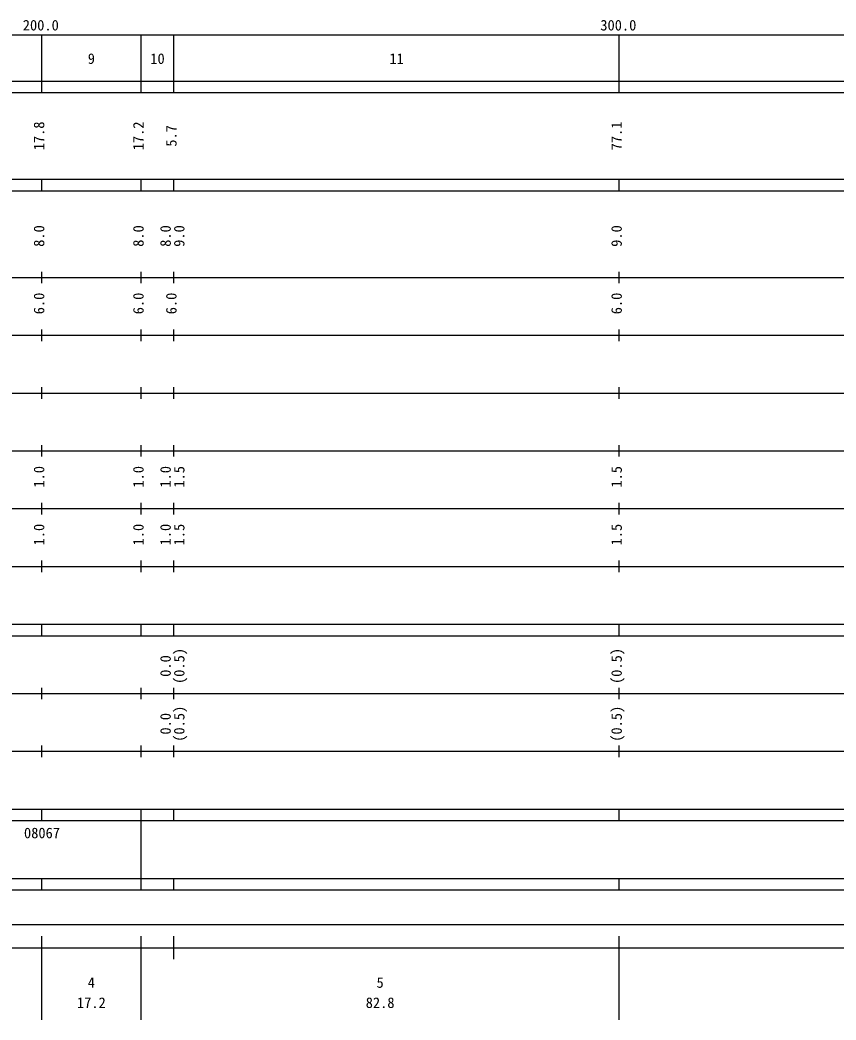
# Model space of a CAD drawing. Units: millimetres on the paper, enlarged 1000 times. Extents: x 40000 to 1780024, y 20000 to 394439.
# Drawn here: x 1364266 to 1505561, y 41939 to 214997 of the extents above; entities that cross this region are included whole.
import ezdxf
from ezdxf.enums import TextEntityAlignment as Align

# ---------------------------------------------------------------- set-up
doc = ezdxf.new("R2010")
doc.units = ezdxf.units.MM
doc.header["$LTSCALE"] = 1000
doc.layers.add('M-TTL-BAND', color=7, linetype='Continuous', lineweight=25)
doc.styles.add('ＭＳ ゴシック', font='')
doc.styles.get('ＭＳ ゴシック').set_extended_font_data('MS Gothic')

msp = doc.modelspace()

# ---------------------------------------------------------------- linework, layer by layer
at = {"layer": 'M-TTL-BAND'}
for p, q in [((1168024, 212439), (1679024, 212439)), ((1368024, 202439), (1368024, 212439)), ((1385224, 202439), (1385224, 212439)), ((1390924, 202439), (1390924, 212439)), ((1468024, 202439), (1468024, 212439)), ((1140024, 204439), (1679024, 204439)), ((1140024, 202439), (1679024, 202439)), ((1140024, 187439), (1679024, 187439)), ((1368024, 185439), (1368024, 187439)), ((1385224, 185439), (1385224, 187439)), ((1390924, 185439), (1390924, 187439)), ((1468024, 185439), (1468024, 187439)), ((1140024, 185439), (1679024, 185439)), ((1368024, 169439), (1368024, 171439)), ((1385224, 169439), (1385224, 171439)), ((1390924, 169439), (1390924, 171439)), ((1468024, 169439), (1468024, 171439)), ((1140024, 170439), (1679024, 170439)), ((1368024, 159439), (1368024, 161439)), ((1385224, 159439), (1385224, 161439)), ((1390924, 159439), (1390924, 161439)), ((1468024, 159439), (1468024, 161439)), ((1146024, 160439), (1679024, 160439)), ((1368024, 149439), (1368024, 151439)), ((1385224, 149439), (1385224, 151439)), ((1390924, 149439), (1390924, 151439)), ((1468024, 149439), (1468024, 151439)), ((1152024, 150439), (1679024, 150439)), ((1146024, 140439), (1679024, 140439)), ((1368024, 139439), (1368024, 141439)), ((1385224, 139439), (1385224, 141439)), ((1390924, 139439), (1390924, 141439)), ((1468024, 139439), (1468024, 141439)), ((1152024, 130439), (1679024, 130439)), ((1368024, 129439), (1368024, 131439)), ((1385224, 129439), (1385224, 131439)), ((1390924, 129439), (1390924, 131439)), ((1468024, 129439), (1468024, 131439)), ((1368024, 119439), (1368024, 121439)), ((1385224, 119439), (1385224, 121439)), ((1390924, 119439), (1390924, 121439)), ((1468024, 119439), (1468024, 121439)), ((1146024, 120439), (1679024, 120439)), ((1140024, 110439), (1679024, 110439)), ((1368024, 108439), (1368024, 110439)), ((1385224, 108439), (1385224, 110439)), ((1390924, 108439), (1390924, 110439)), ((1468024, 108439), (1468024, 110439)), ((1140024, 108439), (1679024, 108439)), ((1368024, 97439), (1368024, 99439)), ((1385224, 97439), (1385224, 99439)), ((1390924, 97439), (1390924, 99439)), ((1468024, 97439), (1468024, 99439)), ((1149024, 98439), (1679024, 98439)), ((1140024, 88439), (1679024, 88439)), ((1368024, 87439), (1368024, 89439)), ((1385224, 87439), (1385224, 89439)), ((1390924, 87439), (1390924, 89439)), ((1468024, 87439), (1468024, 89439)), ((1140024, 78439), (1679024, 78439)), ((1368024, 76439), (1368024, 78439)), ((1385224, 76439), (1385224, 78439)), ((1390924, 76439), (1390924, 78439)), ((1468024, 76439), (1468024, 78439)), ((1140024, 76439), (1679024, 76439)), ((1385224, 66439), (1385224, 76439)), ((1140024, 66439), (1679024, 66439)), ((1368024, 64439), (1368024, 66439)), ((1385224, 64439), (1385224, 66439)), ((1390924, 64439), (1390924, 66439)), ((1468024, 64439), (1468024, 66439)), ((1140024, 64439), (1679024, 64439)), ((1171024, 58439), (1665024, 58439)), ((1368024, 41939), (1368024, 56439)), ((1385224, 41939), (1385224, 56439)), ((1390924, 52439), (1390924, 56439)), ((1468024, 41939), (1468024, 56439)), ((1140024, 54439), (1679024, 54439))]:
    msp.add_line(p, q, dxfattribs=at)

# ---------------------------------------------------------------- texts
at = {"layer": 'M-TTL-BAND', "style": 'ＭＳ ゴシック'}
for s, p in [('200.0', (1367869, 212634)), ('300.0', (1467869, 212634)), ('9', (1376624, 206844)), ('10', (1388074, 206844)), ('11', (1429474, 206844)), ('4', (1376624, 46962)), ('5', (1426624, 46962)), ('17.2', (1376624, 43472)), ('82.8', (1426624, 43472))]:
    msp.add_text(s, height=1833, dxfattribs=at).set_placement(p, align=Align.BOTTOM_CENTER)
for s, p in [('17.8', (1369024, 194939)), ('17.2', (1386224, 194939)), ('77.1', (1469024, 194939)), ('5.7', (1391924, 194939)), ('8.0', (1369024, 177613)), ('8.0', (1386224, 177613)), ('8.0', (1390924, 177613)), ('9.0', (1393294, 177613)), ('9.0', (1469024, 177613)), ('6.0', (1369024, 165939)), ('6.0', (1386224, 165939)), ('6.0', (1391924, 165939)), ('6.0', (1469024, 165939)), ('1.0', (1369024, 135939)), ('1.0', (1386224, 135939)), ('1.0', (1390924, 135939)), ('1.5', (1393294, 135939)), ('1.5', (1469024, 135939)), ('1.0', (1369024, 125939)), ('1.0', (1386224, 125939)), ('1.0', (1390924, 125939)), ('1.5', (1393294, 125939)), ('1.5', (1469024, 125939)), ('(0.5)', (1393294, 103203)), ('(0.5)', (1469024, 103203)), ('0.0', (1390924, 103203)), ('(0.5)', (1393294, 93203)), ('(0.5)', (1469024, 93203)), ('0.0', (1390924, 93203))]:
    msp.add_text(s, height=1833, rotation=90, dxfattribs=at).set_placement(p, align=Align.BOTTOM_CENTER)
msp.add_text('08067', height=1833, dxfattribs=at).set_placement((1364956, 72844), align=Align.BOTTOM_LEFT)

doc.saveas('drawing.dxf')
